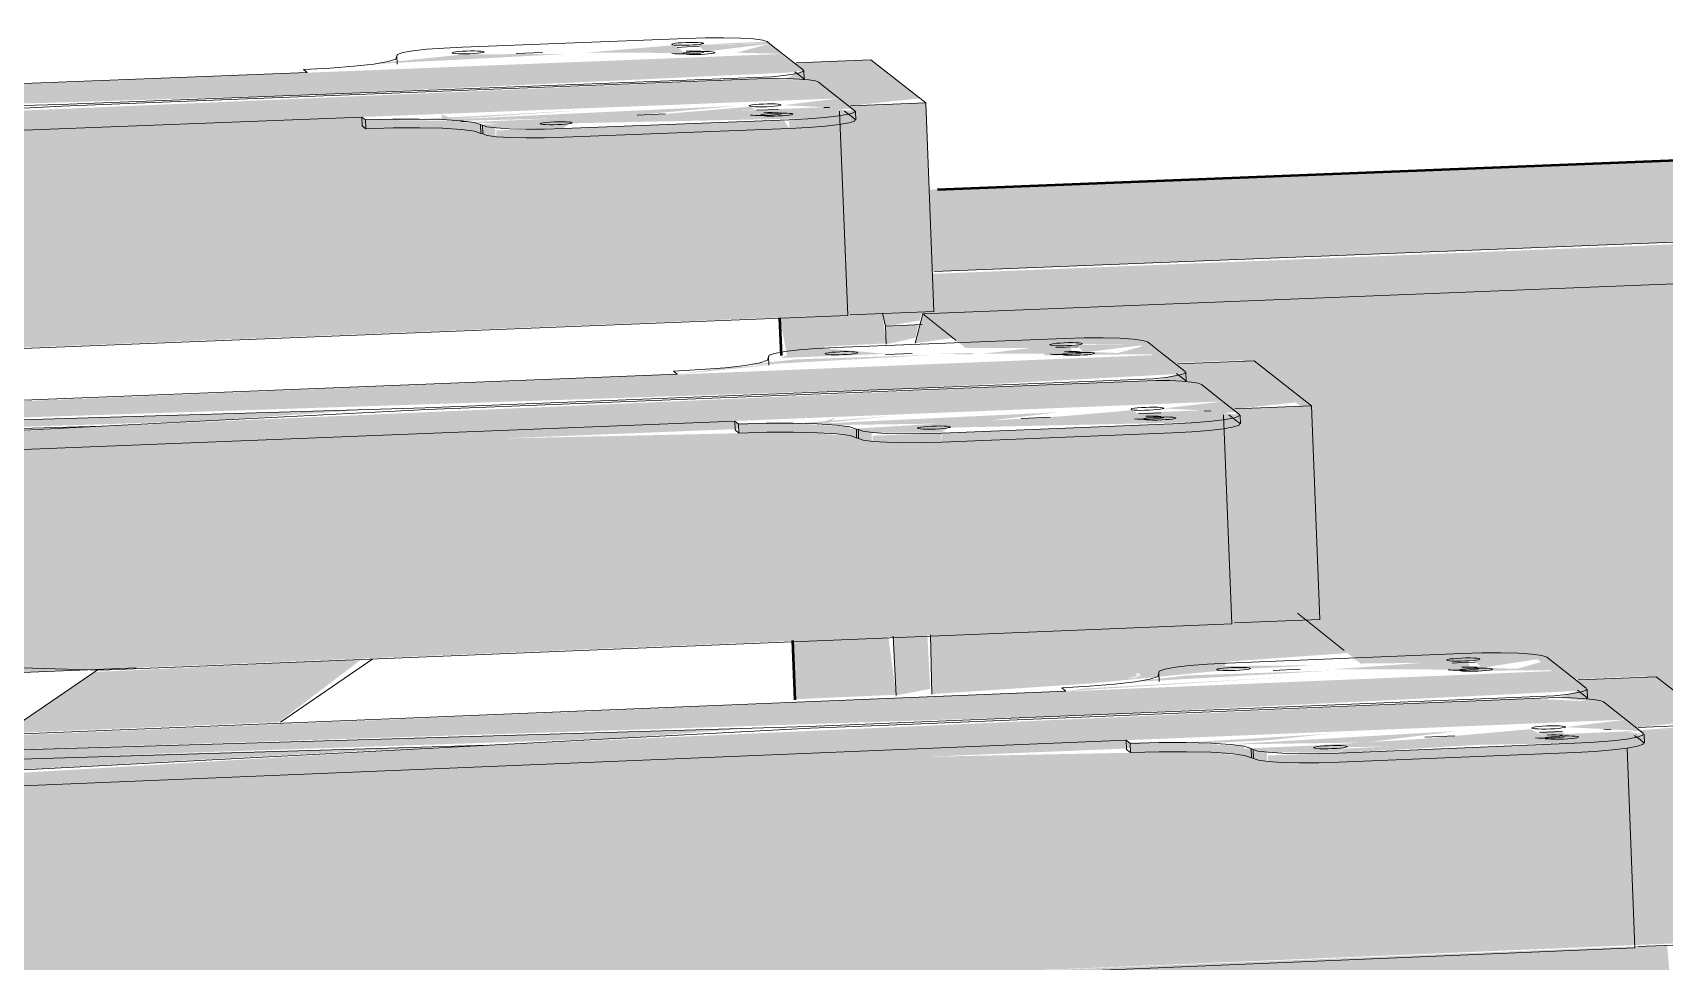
# Model space of a CAD drawing. Header units: inches. Extents: x -4126 to 2305, y -1116 to 12338.
# Drawn here: x 1846.72733 to 1846.74281, y -788.50609 to -788.49728 of the extents above; entities that cross this region are included whole.
import ezdxf

# ---------------------------------------------------------------- set-up
doc = ezdxf.new("R2010")
doc.units = ezdxf.units.IN
doc.header["$MEASUREMENT"] = 0
doc.layers.add('S-BEAM', color=12, linetype='Continuous', lineweight=9)

msp = doc.modelspace()

# ---------------------------------------------------------------- hatches: boundary and pattern name
at = {"layer": 'S-BEAM'}
for points in [[(1846.735829, -788.499552), (1847.034192, -788.487718), (1847.03168, -788.487116), (1846.735763, -788.498776), (1846.735777, -788.49894)], [(1846.735422, -788.500067), (1846.735745, -788.500015), (1846.735761, -788.49995), (1847.034388, -788.488023), (1847.034192, -788.487718), (1846.73583, -788.499573), (1846.735821, -788.499927), (1846.735392, -788.499944)], [(1846.718171, -788.498232), (1846.729945, -788.497874), (1846.734534, -788.497661), (1846.73464, -788.497637), (1846.734428, -788.497486), (1846.71771, -788.498148), (1846.717769, -788.498196), (1846.718159, -788.498231)], [(1846.718176, -788.498564), (1846.734981, -788.497907), (1846.734787, -788.497754), (1846.734347, -788.497718), (1846.723939, -788.498164), (1846.718111, -788.498506), (1846.718171, -788.49856)], [(1846.727593, -788.497981), (1846.730443, -788.49787), (1846.727593, -788.49798)], [(1846.718179, -788.498639), (1846.730457, -788.498159), (1846.730454, -788.498084), (1846.718176, -788.498564)], [(1846.731398, -788.498203), (1846.731395, -788.49812), (1846.730488, -788.498112), (1846.730492, -788.498195), (1846.731395, -788.498202)], [(1846.732372, -788.498276), (1846.73451, -788.498193), (1846.734457, -788.498112), (1846.732368, -788.498194)], [(1846.73451, -788.498193), (1846.734981, -788.498156), (1846.734978, -788.498074), (1846.734506, -788.49811)], [(1846.732012, -788.498282), (1846.732372, -788.498276), (1846.732368, -788.498194), (1846.731728, -788.498211), (1846.73173, -788.498271), (1846.732009, -788.498282)], [(1846.721411, -788.501123), (1846.735618, -788.50066), (1846.738157, -788.500523), (1846.738264, -788.500498), (1846.738062, -788.500338), (1846.720936, -788.501034), (1846.720996, -788.501084), (1846.721408, -788.501122)], [(1846.721425, -788.501471), (1846.738623, -788.500781), (1846.738419, -788.50062), (1846.737967, -788.500582), (1846.727869, -788.501023), (1846.721417, -788.501396), (1846.721357, -788.50141), (1846.72142, -788.501467)], [(1846.731055, -788.500859), (1846.735587, -788.500678), (1846.731055, -788.500858)], [(1846.721414, -788.501207), (1846.728953, -788.500967), (1846.730525, -788.500858), (1846.721411, -788.501123)], [(1846.721428, -788.501548), (1846.733994, -788.501044), (1846.733991, -788.500967), (1846.721425, -788.501471)], [(1846.735086, -788.501106), (1846.735082, -788.501022), (1846.734546, -788.500988), (1846.734027, -788.500996), (1846.73403, -788.501081), (1846.734959, -788.501089)], [(1846.735958, -788.501167), (1846.738146, -788.501079), (1846.738143, -788.500994), (1846.735955, -788.501082)], [(1846.738146, -788.501079), (1846.738628, -788.50104), (1846.738625, -788.500956), (1846.738143, -788.500994)], [(1846.735591, -788.501173), (1846.735958, -788.501167), (1846.735947, -788.501082), (1846.735299, -788.501106), (1846.735301, -788.501161), (1846.735587, -788.501173)], [(1846.724814, -788.504158), (1846.737207, -788.503761), (1846.741961, -788.503528), (1846.74207, -788.503502), (1846.741857, -788.503334), (1846.724324, -788.504065), (1846.724385, -788.504117), (1846.724595, -788.504137)], [(1846.724838, -788.504524), (1846.742447, -788.503799), (1846.742233, -788.503631), (1846.741532, -788.5036), (1846.731431, -788.504053), (1846.724827, -788.504446), (1846.724766, -788.50446), (1846.724833, -788.50452)], [(1846.734692, -788.503881), (1846.737693, -788.503758), (1846.734692, -788.50388)], [(1846.724817, -788.504245), (1846.732882, -788.503977), (1846.734149, -788.50388), (1846.724814, -788.504158)], [(1846.724841, -788.504603), (1846.737708, -788.504073), (1846.737705, -788.503995), (1846.724838, -788.504524)], [(1846.738829, -788.504139), (1846.738826, -788.504052), (1846.738275, -788.504016), (1846.737742, -788.504025), (1846.737746, -788.504112), (1846.738725, -788.504125)], [(1846.741965, -788.50411), (1846.742458, -788.50407), (1846.742455, -788.503983), (1846.741962, -788.504023)], [(1846.739348, -788.504209), (1846.739725, -788.504202), (1846.739722, -788.504116), (1846.739049, -788.504139), (1846.739051, -788.504196), (1846.739345, -788.504209)], [(1846.739725, -788.504202), (1846.741965, -788.50411), (1846.741962, -788.504023), (1846.739722, -788.504116)]]:
    msp.add_hatch(color=256, dxfattribs=at).paths.add_polyline_path(points, flags=0)
h = msp.add_hatch(color=256, dxfattribs=at)
h.paths.add_polyline_path([(1846.737944, -788.500333), (1846.73731, -788.50031), (1846.737833, -788.500245), (1846.737904, -788.500302)], flags=0)
h.paths.add_polyline_path([(1846.741738, -788.50333), (1846.741087, -788.503306), (1846.741607, -788.503226), (1846.741696, -788.503297)], flags=0)
h.paths.add_polyline_path([(1846.743331, -788.50548), (1847.054174, -788.492506), (1847.03547, -788.488024), (1846.735776, -788.49995), (1846.736107, -788.500215), (1846.736164, -788.500261), (1846.736181, -788.500274), (1846.736926, -788.500273), (1846.736928, -788.500323), (1846.736929, -788.500344), (1846.737944, -788.500333), (1846.738056, -788.500421), (1846.738805, -788.500391), (1846.73935, -788.500819), (1846.739523, -788.502848), (1846.73941, -788.502853), (1846.739851, -788.503205), (1846.739911, -788.503254), (1846.739929, -788.503267), (1846.740682, -788.503259), (1846.740759, -788.50332), (1846.740777, -788.503337), (1846.741738, -788.50333), (1846.741852, -788.50342), (1846.742619, -788.503388), (1846.743192, -788.503838), (1846.743328, -788.505454)], flags=0)
h.paths.add_polyline_path([(1846.740969, -788.503306), (1846.740942, -788.503233), (1846.741396, -788.503251), (1846.741052, -788.503295)], flags=0)
h.paths.add_polyline_path([(1846.737194, -788.50031), (1846.737159, -788.500241), (1846.7378, -788.500235), (1846.737275, -788.5003)], flags=0)
h = msp.add_hatch(color=256, dxfattribs=at)
h.paths.add_polyline_path([(1846.730567, -788.497582), (1846.73242, -788.497485), (1846.731427, -788.49749), (1846.73061, -788.497574)], flags=0)
h.paths.add_polyline_path([(1846.734325, -788.497389), (1846.734299, -788.497369), (1846.733791, -788.497391)], flags=0)
h.paths.add_polyline_path([(1846.734446, -788.497485), (1846.734325, -788.497389), (1846.734005, -788.497474), (1846.734428, -788.497484)], flags=0)
h.paths.add_polyline_path([(1846.733515, -788.497476), (1846.733421, -788.497402), (1846.732576, -788.497474)], flags=0)
h.paths.add_polyline_path([(1846.733715, -788.497463), (1846.734325, -788.497389), (1846.733633, -788.497398)], flags=0)
h = msp.add_hatch(color=256, dxfattribs=at)
h.paths.add_polyline_path([(1846.639085, -788.501734), (1846.718171, -788.49864), (1846.718167, -788.49856), (1846.718164, -788.498493), (1846.718401, -788.498441), (1846.723935, -788.498152), (1846.718019, -788.498311), (1846.718011, -788.498228), (1846.717584, -788.498232), (1846.638895, -788.5013), (1846.639082, -788.501726)], flags=0)
h.paths.add_polyline_path([(1846.730457, -788.498159), (1846.730901, -788.4981), (1846.730452, -788.498104)], flags=0)
h.paths.add_polyline_path([(1846.731216, -788.498109), (1846.731211, -788.498059), (1846.731322, -788.498104)], flags=0)
h.paths.add_polyline_path([(1846.735068, -788.497979), (1846.735748, -788.497907), (1846.735283, -788.497542), (1846.734551, -788.497571), (1846.734636, -788.497637), (1846.734469, -788.497726), (1846.734783, -788.497754), (1846.735032, -788.49795)], flags=0)
h = msp.add_hatch(color=256, dxfattribs=at)
h.paths.add_polyline_path([(1846.735098, -788.498003), (1846.735098, -788.498025), (1846.734981, -788.498012)], flags=0)
h.paths.add_polyline_path([(1846.639185, -788.503774), (1846.735881, -788.499927), (1846.735803, -788.49795), (1846.731392, -788.498136), (1846.731391, -788.498202), (1846.730454, -788.498159), (1846.639085, -788.501734), (1846.63918, -788.503671)], flags=0)
h.paths.add_polyline_path([(1846.732004, -788.498282), (1846.731722, -788.49827), (1846.731719, -788.498188), (1846.732362, -788.498191), (1846.732428, -788.498144), (1846.73497, -788.498091), (1846.734973, -788.498156), (1846.734138, -788.498206), (1846.732176, -788.498281)], flags=0)
h.paths.add_polyline_path([(1846.731573, -788.498156), (1846.731514, -788.498136), (1846.731761, -788.49815)], flags=0)
h = msp.add_hatch(color=256, dxfattribs=at)
h.paths.add_polyline_path([(1846.731217, -788.498109), (1846.732602, -788.498017), (1846.730996, -788.498104)], flags=0)
h.paths.add_polyline_path([(1846.731395, -788.49812), (1846.732845, -788.498084), (1846.734016, -788.497978), (1846.731217, -788.498109)], flags=0)
h.paths.add_polyline_path([(1846.73242, -788.498132), (1846.734191, -788.498013), (1846.73414, -788.497986), (1846.732447, -788.498129)], flags=0)
h.paths.add_polyline_path([(1846.735103, -788.498003), (1846.734981, -788.497907), (1846.734451, -788.497972), (1846.734986, -788.497998)], flags=0)
h.paths.add_polyline_path([(1846.735103, -788.498003), (1846.734432, -788.498032), (1846.734503, -788.498044), (1846.734986, -788.498011)], flags=0)
h = msp.add_hatch(color=256, dxfattribs=at)
h.paths.add_polyline_path([(1846.734981, -788.514112), (1846.736065, -788.514025), (1846.736029, -788.513195), (1846.734946, -788.51324), (1846.734974, -788.513937)], flags=0)
h.paths.add_polyline_path([(1846.736067, -788.514067), (1846.73607, -788.514025), (1846.736067, -788.514055)], flags=0)
h.paths.add_polyline_path([(1846.734695, -788.506917), (1846.735696, -788.506878), (1846.735662, -788.506226), (1846.734669, -788.506265), (1846.734686, -788.506673)], flags=0)
h.paths.add_polyline_path([(1846.734564, -788.503606), (1846.735522, -788.503563), (1846.735448, -788.50301), (1846.734542, -788.503044), (1846.734562, -788.503561)], flags=0)
h.paths.add_polyline_path([(1846.734436, -788.500369), (1846.735421, -788.50033), (1846.734838, -788.500277), (1846.734833, -788.500261), (1846.735428, -788.500231), (1846.735392, -788.499944), (1846.73442, -788.499987), (1846.734486, -788.500341), (1846.734435, -788.500366)], flags=0)
h = msp.add_hatch(color=256, dxfattribs=at)
h.paths.add_polyline_path([(1846.743279, -788.521824), (1846.743591, -788.52181), (1846.743597, -788.521702), (1846.743525, -788.520683), (1846.742021, -788.520751), (1846.743281, -788.521885)], flags=0)
h.paths.add_polyline_path([(1846.743333, -788.521932), (1846.743359, -788.521896), (1846.743298, -788.5219)], flags=0)
h.paths.add_polyline_path([(1846.73888, -788.517866), (1846.741183, -788.517758), (1846.742727, -788.516703), (1846.737764, -788.516919), (1846.738882, -788.517925)], flags=0)
h.paths.add_polyline_path([(1846.738933, -788.517971), (1846.738958, -788.517937), (1846.738896, -788.517938)], flags=0)
h.paths.add_polyline_path([(1846.736139, -788.514064), (1846.736138, -788.514025), (1846.736138, -788.514055)], flags=0)
h.paths.add_polyline_path([(1846.736143, -788.514063), (1846.737234, -788.514017), (1846.738576, -788.513088), (1846.736114, -788.513219), (1846.736142, -788.514055)], flags=0)
h.paths.add_polyline_path([(1846.740153, -788.513894), (1846.743174, -788.513765), (1846.743109, -788.512908), (1846.741548, -788.512973), (1846.740188, -788.513871)], flags=0)
h.paths.add_polyline_path([(1846.736335, -788.510353), (1846.742979, -788.510057), (1846.742936, -788.509333), (1846.737555, -788.50955), (1846.736348, -788.510344)], flags=0)
h.paths.add_polyline_path([(1846.735948, -788.506868), (1846.741248, -788.506613), (1846.742479, -788.506423), (1846.742479, -788.5064), (1846.742873, -788.506367), (1846.742838, -788.505938), (1846.735931, -788.506216), (1846.735943, -788.506674)], flags=0)
h.paths.add_polyline_path([(1846.741608, -788.506562), (1846.741689, -788.506535), (1846.741687, -788.506554)], flags=0)
h.paths.add_polyline_path([(1846.741689, -788.506535), (1846.741696, -788.506509), (1846.741898, -788.506517)], flags=0)
h.paths.add_polyline_path([(1846.735861, -788.503557), (1846.737367, -788.503456), (1846.738698, -788.503325), (1846.739527, -788.503283), (1846.738639, -788.503291), (1846.738655, -788.50325), (1846.739804, -788.503168), (1846.73941, -788.502853), (1846.735847, -788.502995), (1846.73586, -788.503517)], flags=0)
h.paths.add_polyline_path([(1846.737719, -788.503408), (1846.73785, -788.503378), (1846.737797, -788.5034)], flags=0)
h.paths.add_polyline_path([(1846.737799, -788.503382), (1846.737807, -788.503357), (1846.737849, -788.503377)], flags=0)
h.paths.add_polyline_path([(1846.736257, -788.500334), (1846.736241, -788.500322), (1846.735865, -788.500332)], flags=0)
h.paths.add_polyline_path([(1846.735703, -788.500229), (1846.736062, -788.500179), (1846.735776, -788.49995), (1846.735712, -788.500196)], flags=0)
h = msp.add_hatch(color=256, dxfattribs=at)
h.paths.add_polyline_path([(1846.735681, -788.500331), (1846.735679, -788.50032), (1846.735679, -788.500331)], flags=0)
h.paths.add_polyline_path([(1846.735429, -788.500239), (1846.735705, -788.500178), (1846.735735, -788.500055), (1846.735422, -788.500067), (1846.735428, -788.500232)], flags=0)
h = msp.add_hatch(color=256, dxfattribs=at)
h.paths.add_polyline_path([(1846.733446, -788.500523), (1846.734404, -788.50043), (1846.733899, -788.500462)], flags=0)
h.paths.add_polyline_path([(1846.734091, -788.50044), (1846.735912, -788.500338), (1846.734565, -788.500383), (1846.734147, -788.50043)], flags=0)
h.paths.add_polyline_path([(1846.737935, -788.500238), (1846.737907, -788.500217), (1846.73739, -788.50024)], flags=0)
h.paths.add_polyline_path([(1846.738062, -788.500338), (1846.737935, -788.500238), (1846.73761, -788.500326), (1846.737954, -788.500335)], flags=0)
h.paths.add_polyline_path([(1846.737107, -788.500329), (1846.737009, -788.500251), (1846.736359, -788.500327), (1846.737046, -788.500329)], flags=0)
h.paths.add_polyline_path([(1846.737312, -788.500316), (1846.737935, -788.500238), (1846.737226, -788.500247)], flags=0)
h = msp.add_hatch(color=256, dxfattribs=at)
h.paths.add_polyline_path([(1846.640425, -788.504799), (1846.72142, -788.501548), (1846.721416, -788.501466), (1846.721352, -788.50141), (1846.721652, -788.501342), (1846.725832, -788.501079), (1846.721126, -788.501195), (1846.721118, -788.50111), (1846.720754, -788.501122), (1846.640225, -788.504342), (1846.640418, -788.504782)], flags=0)
h.paths.add_polyline_path([(1846.733993, -788.501044), (1846.734448, -788.500984), (1846.733988, -788.500987)], flags=0)
h.paths.add_polyline_path([(1846.734772, -788.500993), (1846.734948, -788.500935), (1846.73488, -788.500987)], flags=0)
h.paths.add_polyline_path([(1846.738712, -788.500854), (1846.739408, -788.500781), (1846.738918, -788.500396), (1846.738169, -788.500426), (1846.73826, -788.500498), (1846.737999, -788.500583), (1846.73843, -788.500632), (1846.738673, -788.500824)], flags=0)
h = msp.add_hatch(color=256, dxfattribs=at)
h.paths.add_polyline_path([(1846.738746, -788.500882), (1846.738746, -788.500905), (1846.738623, -788.500892)], flags=0)
h.paths.add_polyline_path([(1846.640527, -788.50689), (1846.739542, -788.502849), (1846.739463, -788.500824), (1846.73781, -788.50089), (1846.737872, -788.500942), (1846.737069, -788.500924), (1846.735598, -788.501011), (1846.735078, -788.501043), (1846.735081, -788.501106), (1846.734544, -788.501072), (1846.731773, -788.501133), (1846.640425, -788.504799), (1846.640521, -788.50678)], flags=0)
h.paths.add_polyline_path([(1846.735578, -788.501172), (1846.735293, -788.50116), (1846.735289, -788.501076), (1846.735949, -788.501079), (1846.736015, -788.50103), (1846.738617, -788.500974), (1846.738619, -788.50104), (1846.737761, -788.501094), (1846.735581, -788.501172)], flags=0)
h = msp.add_hatch(color=256, dxfattribs=at)
h.paths.add_polyline_path([(1846.734773, -788.500993), (1846.735484, -788.500919), (1846.734593, -788.500989)], flags=0)
h.paths.add_polyline_path([(1846.734956, -788.501005), (1846.736207, -788.500988), (1846.737056, -788.500884), (1846.734773, -788.500993)], flags=0)
h.paths.add_polyline_path([(1846.736006, -788.501017), (1846.737879, -788.500942), (1846.737764, -788.500864), (1846.736034, -788.501015)], flags=0)
h.paths.add_polyline_path([(1846.738751, -788.500882), (1846.738623, -788.500781), (1846.73806, -788.500848), (1846.738627, -788.500876)], flags=0)
h.paths.add_polyline_path([(1846.738751, -788.500882), (1846.738063, -788.500911), (1846.73814, -788.500925), (1846.738628, -788.500891)], flags=0)
h = msp.add_hatch(color=256, dxfattribs=at)
h.paths.add_polyline_path([(1846.736061, -788.513797), (1846.736126, -788.513794), (1846.736085, -788.513192), (1846.736029, -788.513195), (1846.736045, -788.513509)], flags=0)
h.paths.add_polyline_path([(1846.735696, -788.506878), (1846.735938, -788.506868), (1846.73592, -788.506215), (1846.735662, -788.506226), (1846.735686, -788.506674)], flags=0)
h.paths.add_polyline_path([(1846.735522, -788.50357), (1846.735846, -788.503507), (1846.735819, -788.502995), (1846.735493, -788.503009), (1846.735522, -788.503563)], flags=0)
h = msp.add_hatch(color=256, dxfattribs=at)
h.paths.add_polyline_path([(1846.690499, -788.528919), (1846.693151, -788.52879), (1846.695296, -788.527268), (1846.692735, -788.527391), (1846.691216, -788.528429)], flags=0)
h.paths.add_polyline_path([(1846.697568, -788.524089), (1846.70021, -788.523964), (1846.702097, -788.522617), (1846.699547, -788.522737), (1846.698125, -788.523708)], flags=0)
h.paths.add_polyline_path([(1846.704187, -788.519566), (1846.706818, -788.519445), (1846.708476, -788.518256), (1846.705936, -788.518371), (1846.705818, -788.518452)], flags=0)
h.paths.add_polyline_path([(1846.710398, -788.515322), (1846.713019, -788.515206), (1846.714471, -788.514157), (1846.71194, -788.514269), (1846.710574, -788.515202)], flags=0)
h.paths.add_polyline_path([(1846.716236, -788.511333), (1846.718848, -788.51122), (1846.720115, -788.510298), (1846.717593, -788.510406)], flags=0)
h.paths.add_polyline_path([(1846.721735, -788.507576), (1846.724338, -788.507466), (1846.725439, -788.506658), (1846.722925, -788.506763), (1846.722566, -788.507008)], flags=0)
h.paths.add_polyline_path([(1846.727072, -788.503929), (1846.729666, -788.503823), (1846.730449, -788.503228), (1846.727924, -788.503347), (1846.727151, -788.503876)], flags=0)
h = msp.add_hatch(color=256, dxfattribs=at)
h.paths.add_polyline_path([(1846.737132, -788.503528), (1846.73928, -788.503393), (1846.737298, -788.503505), (1846.737196, -788.503519)], flags=0)
h.paths.add_polyline_path([(1846.73779, -788.503441), (1846.739665, -788.503334), (1846.738297, -788.503379), (1846.73786, -788.503428)], flags=0)
h.paths.add_polyline_path([(1846.741695, -788.503206), (1846.74165, -788.503191), (1846.741514, -788.503211)], flags=0)
h.paths.add_polyline_path([(1846.741724, -788.503229), (1846.741695, -788.503206), (1846.741696, -788.503229)], flags=0)
h.paths.add_polyline_path([(1846.741857, -788.503334), (1846.741724, -788.503229), (1846.741394, -788.503322), (1846.741755, -788.503331)], flags=0)
h.paths.add_polyline_path([(1846.740879, -788.503324), (1846.740775, -788.503242), (1846.739664, -788.503322), (1846.740112, -788.503323)], flags=0)
h.paths.add_polyline_path([(1846.741088, -788.50331), (1846.741515, -788.503231), (1846.740997, -788.503238)], flags=0)
h = msp.add_hatch(color=256, dxfattribs=at)
h.paths.add_polyline_path([(1846.641834, -788.508022), (1846.724832, -788.504603), (1846.724827, -788.504518), (1846.724762, -788.50446), (1846.725068, -788.504388), (1846.731257, -788.504053), (1846.724521, -788.504232), (1846.724513, -788.504145), (1846.724226, -788.504152), (1846.641624, -788.507542), (1846.641788, -788.507916)], flags=0)
h.paths.add_polyline_path([(1846.737707, -788.504073), (1846.738174, -788.504013), (1846.737702, -788.504016)], flags=0)
h.paths.add_polyline_path([(1846.738506, -788.504022), (1846.739688, -788.503927), (1846.739048, -788.503995), (1846.738617, -788.504016)], flags=0)
h.paths.add_polyline_path([(1846.742538, -788.503874), (1846.743252, -788.503799), (1846.742734, -788.503393), (1846.741968, -788.503424), (1846.742066, -788.503502), (1846.7418, -788.503591), (1846.742242, -788.503641), (1846.742497, -788.503842)], flags=0)
h = msp.add_hatch(color=256, dxfattribs=at)
h.paths.add_polyline_path([(1846.742604, -788.503928), (1846.742576, -788.503947), (1846.742576, -788.50393)], flags=0)
h.paths.add_polyline_path([(1846.742576, -788.503905), (1846.742576, -788.50393), (1846.742447, -788.503916)], flags=0)
h.paths.add_polyline_path([(1846.641938, -788.510167), (1846.743387, -788.505901), (1846.743307, -788.503842), (1846.741988, -788.503947), (1846.741869, -788.503934), (1846.741806, -788.503904), (1846.741615, -788.503912), (1846.741683, -788.503968), (1846.740495, -788.503982), (1846.739511, -788.504043), (1846.738821, -788.504074), (1846.738824, -788.504139), (1846.738272, -788.504103), (1846.735778, -788.504152), (1846.641834, -788.508022), (1846.641932, -788.510051)], flags=0)
h.paths.add_polyline_path([(1846.739335, -788.504208), (1846.739043, -788.504196), (1846.739039, -788.504109), (1846.739715, -788.504113), (1846.739782, -788.504061), (1846.741944, -788.504022), (1846.742142, -788.504013), (1846.742447, -788.50401), (1846.742447, -788.50407), (1846.741542, -788.504127), (1846.739339, -788.504208)], flags=0)
h = msp.add_hatch(color=256, dxfattribs=at)
h.paths.add_polyline_path([(1846.739722, -788.504116), (1846.741785, -788.503995), (1846.74155, -788.503989), (1846.739773, -788.504074)], flags=0)
h.paths.add_polyline_path([(1846.738507, -788.504022), (1846.739693, -788.50393), (1846.738275, -788.504016)], flags=0)
h.paths.add_polyline_path([(1846.738695, -788.504034), (1846.739977, -788.504016), (1846.740844, -788.503907), (1846.738679, -788.504033)], flags=0)
h.paths.add_polyline_path([(1846.739772, -788.504047), (1846.74169, -788.503968), (1846.741545, -788.503889), (1846.7398, -788.504045)], flags=0)
h.paths.add_polyline_path([(1846.742582, -788.503906), (1846.742447, -788.503799), (1846.741872, -788.50387), (1846.742452, -788.503899)], flags=0)
h.paths.add_polyline_path([(1846.742582, -788.503906), (1846.741875, -788.503934), (1846.741958, -788.50395), (1846.742452, -788.503915)], flags=0)
h.paths.add_polyline_path([(1846.742611, -788.503929), (1846.742582, -788.503906), (1846.742583, -788.50393)], flags=0)

# ---------------------------------------------------------------- linework, layer by layer
at = {"layer": 'S-BEAM', "lineweight": 50}
for p, q in [((1846.735916, -788.49877), (1847.03168, -788.487116)), ((1846.734435, -788.500345), (1846.73442, -788.499988)), ((1846.734564, -788.503611), (1846.734542, -788.503049))]:
    msp.add_line(p, q, dxfattribs=at)
at = {"layer": 'S-BEAM'}
for p, q in [((1847.034192, -788.487718), (1846.735888, -788.49955)), ((1846.735776, -788.49995), (1847.03547, -788.488024)), ((1846.733533, -788.497338), (1846.731408, -788.497421)), ((1846.730783, -788.497513), (1846.730785, -788.497506)), ((1846.730788, -788.497582), (1846.730785, -788.4975)), ((1846.732169, -788.497473), (1846.731918, -788.497483)), ((1846.733536, -788.49742), (1846.733445, -788.497424)), ((1846.733654, -788.497416), (1846.733536, -788.49742)), ((1846.734299, -788.497369), (1846.734325, -788.497389)), ((1846.734325, -788.497389), (1846.734446, -788.497485)), ((1846.734446, -788.497485), (1846.73464, -788.497637)), ((1846.729935, -788.497661), (1846.717698, -788.498137)), ((1846.729935, -788.497661), (1846.729901, -788.497633)), ((1846.734643, -788.49772), (1846.73456, -788.497654)), ((1846.734574, -788.49757), (1846.735283, -788.497542)), ((1846.734647, -788.497643), (1846.73465, -788.497726)), ((1846.735283, -788.497542), (1846.735803, -788.49795)), ((1846.727592, -788.497966), (1846.734346, -788.497702)), ((1846.728315, -788.497953), (1846.734364, -788.497717)), ((1846.734643, -788.49772), (1846.734643, -788.497732)), ((1846.734787, -788.497754), (1846.734981, -788.497907)), ((1846.718171, -788.498232), (1846.727592, -788.497966)), ((1846.72761, -788.497981), (1846.718405, -788.498441)), ((1846.72761, -788.497981), (1846.728315, -788.497953)), ((1846.734981, -788.497907), (1846.735103, -788.498003)), ((1846.735803, -788.49795), (1846.735091, -788.497978)), ((1846.735803, -788.49795), (1846.735881, -788.499927)), ((1846.730454, -788.498084), (1846.718176, -788.498564)), ((1846.730458, -788.498167), (1846.730454, -788.498084)), ((1846.730488, -788.498112), (1846.730454, -788.498084)), ((1846.730488, -788.498112), (1846.730492, -788.498195)), ((1846.731453, -788.498128), (1846.731393, -788.49813)), ((1846.734506, -788.49811), (1846.732368, -788.498194)), ((1846.733331, -788.498054), (1846.733065, -788.498065)), ((1846.734404, -788.498012), (1846.734198, -788.49802)), ((1846.734891, -788.497993), (1846.734836, -788.497995)), ((1846.734986, -788.49803), (1846.735063, -788.499967)), ((1846.735107, -788.498086), (1846.735033, -788.498028)), ((1846.735103, -788.498003), (1846.73513, -788.498024)), ((1846.735133, -788.498107), (1846.735107, -788.498086)), ((1846.735137, -788.49803), (1846.73514, -788.498113)), ((1846.730458, -788.498167), (1846.730492, -788.498195)), ((1846.731579, -788.498156), (1846.731582, -788.498239)), ((1846.731597, -788.498162), (1846.731579, -788.498156)), ((1846.731582, -788.498239), (1846.7316, -788.498245)), ((1846.731597, -788.498162), (1846.7316, -788.498245)), ((1846.73451, -788.498193), (1846.732372, -788.498276)), ((1846.735063, -788.499967), (1846.724584, -788.500384)), ((1846.735088, -788.499959), (1846.735881, -788.499927)), ((1846.735422, -788.500067), (1846.735392, -788.499944)), ((1846.735776, -788.49995), (1846.735703, -788.500229)), ((1846.736093, -788.500203), (1846.735776, -788.49995)), ((1846.73577, -788.500053), (1846.735422, -788.500067)), ((1846.735429, -788.500239), (1846.735422, -788.500067)), ((1846.737121, -788.500184), (1846.734947, -788.500271)), ((1846.737125, -788.500268), (1846.737039, -788.500271)), ((1846.737245, -788.500264), (1846.737125, -788.500268)), ((1846.737907, -788.500217), (1846.737935, -788.500238)), ((1846.737935, -788.500238), (1846.738062, -788.500338)), ((1846.73431, -788.500367), (1846.734312, -788.50036)), ((1846.734315, -788.500438), (1846.734312, -788.500354)), ((1846.735675, -788.500326), (1846.735421, -788.500336)), ((1846.738062, -788.500338), (1846.738264, -788.500498)), ((1846.738193, -788.500425), (1846.738918, -788.500396)), ((1846.738918, -788.500396), (1846.739463, -788.500824)), ((1846.733446, -788.500523), (1846.720924, -788.501023)), ((1846.731055, -788.500843), (1846.737965, -788.500566)), ((1846.731795, -788.500829), (1846.737984, -788.500582)), ((1846.733446, -788.500523), (1846.73341, -788.500494)), ((1846.738268, -788.500582), (1846.738183, -788.500516)), ((1846.738268, -788.500582), (1846.738268, -788.500596)), ((1846.738272, -788.500505), (1846.738275, -788.500589)), ((1846.738419, -788.50062), (1846.738623, -788.500781)), ((1846.721411, -788.501123), (1846.731055, -788.500843)), ((1846.731073, -788.500858), (1846.721657, -788.501342)), ((1846.731073, -788.500858), (1846.731795, -788.500829)), ((1846.738033, -788.50089), (1846.737821, -788.500898)), ((1846.738508, -788.50087), (1846.738445, -788.500873)), ((1846.738623, -788.500781), (1846.738751, -788.500882)), ((1846.738628, -788.50091), (1846.738706, -788.502891)), ((1846.738754, -788.500967), (1846.73868, -788.500908)), ((1846.739463, -788.500824), (1846.738736, -788.500853)), ((1846.738751, -788.500882), (1846.738779, -788.500904)), ((1846.738786, -788.500911), (1846.738789, -788.500995)), ((1846.739463, -788.500824), (1846.739542, -788.502849)), ((1846.727985, -788.501017), (1846.721414, -788.501207)), ((1846.733991, -788.500967), (1846.721425, -788.501471)), ((1846.733994, -788.501052), (1846.733991, -788.500967)), ((1846.734027, -788.500996), (1846.733991, -788.500967)), ((1846.733994, -788.501052), (1846.73403, -788.501081)), ((1846.734027, -788.500996), (1846.73403, -788.501081)), ((1846.735145, -788.501043), (1846.735148, -788.501127)), ((1846.735164, -788.501049), (1846.735145, -788.501043)), ((1846.735164, -788.501049), (1846.735167, -788.501134)), ((1846.738143, -788.500994), (1846.735955, -788.501082)), ((1846.738146, -788.501079), (1846.735958, -788.501167)), ((1846.736985, -788.500932), (1846.73671, -788.500943)), ((1846.738782, -788.500989), (1846.738754, -788.500967)), ((1846.735148, -788.501127), (1846.735167, -788.501134)), ((1846.738706, -788.502891), (1846.727983, -788.503329)), ((1846.738732, -788.502882), (1846.739542, -788.502849)), ((1846.739773, -788.503143), (1846.73933, -788.502789)), ((1846.735522, -788.50357), (1846.735493, -788.503009)), ((1846.735847, -788.502996), (1846.735861, -788.503559)), ((1846.727983, -788.503329), (1846.721493, -788.503145)), ((1846.730558, -788.503223), (1846.729681, -788.503823)), ((1846.740889, -788.503172), (1846.738663, -788.503263)), ((1846.741695, -788.503206), (1846.741724, -788.503229)), ((1846.741724, -788.503229), (1846.741857, -788.503334)), ((1846.640527, -788.50689), (1846.728314, -788.503307)), ((1846.727064, -788.50393), (1846.727953, -788.503323)), ((1846.738013, -788.503364), (1846.738015, -788.503357)), ((1846.738018, -788.503437), (1846.738014, -788.50335)), ((1846.739357, -788.503321), (1846.739098, -788.503332)), ((1846.740892, -788.503258), (1846.740797, -788.503262)), ((1846.741015, -788.503254), (1846.740892, -788.503258)), ((1846.741857, -788.503334), (1846.74207, -788.503502)), ((1846.741993, -788.503423), (1846.742734, -788.503393)), ((1846.742734, -788.503393), (1846.743307, -788.503842)), ((1846.737132, -788.503528), (1846.724311, -788.504053)), ((1846.737132, -788.503528), (1846.737094, -788.503497)), ((1846.742074, -788.503588), (1846.741988, -788.50352)), ((1846.742078, -788.503509), (1846.742081, -788.503595)), ((1846.734691, -788.503864), (1846.741766, -788.503574)), ((1846.735449, -788.50385), (1846.741786, -788.50359)), ((1846.742074, -788.503588), (1846.742075, -788.503602)), ((1846.742233, -788.503631), (1846.742447, -788.503799)), ((1846.724814, -788.504158), (1846.734691, -788.503864)), ((1846.734711, -788.50388), (1846.735449, -788.50385)), ((1846.742447, -788.503799), (1846.742582, -788.503906)), ((1846.743307, -788.503842), (1846.742563, -788.503873)), ((1846.737705, -788.503995), (1846.724838, -788.504524)), ((1846.734711, -788.50388), (1846.725072, -788.504389)), ((1846.737708, -788.504081), (1846.737705, -788.503995)), ((1846.737742, -788.504025), (1846.737705, -788.503995)), ((1846.740822, -788.503953), (1846.740539, -788.503965)), ((1846.741843, -788.503911), (1846.741626, -788.50392)), ((1846.742307, -788.503892), (1846.742236, -788.503895)), ((1846.742585, -788.503992), (1846.742529, -788.503948)), ((1846.742582, -788.503906), (1846.742611, -788.503929)), ((1846.742614, -788.504015), (1846.742585, -788.503992)), ((1846.742619, -788.503936), (1846.742622, -788.504022)), ((1846.73165, -788.504042), (1846.724817, -788.504245)), ((1846.737708, -788.504081), (1846.737746, -788.504112)), ((1846.737742, -788.504025), (1846.737746, -788.504112)), ((1846.73889, -788.504074), (1846.738893, -788.504161)), ((1846.73891, -788.504081), (1846.73889, -788.504074)), ((1846.738893, -788.504161), (1846.738913, -788.504168)), ((1846.73891, -788.504081), (1846.738913, -788.504168)), ((1846.741962, -788.504023), (1846.739722, -788.504116)), ((1846.741965, -788.50411), (1846.739725, -788.504202)), ((1846.742458, -788.504069), (1846.742531, -788.505962)), ((1846.742531, -788.505962), (1846.731552, -788.506422)), ((1846.742559, -788.505952), (1846.743387, -788.505917))]:
    msp.add_line(p, q, dxfattribs=at)
for points in [[(1846.733533, -788.497338, 0), (1846.733715, -788.497333, 0), (1846.733889, -788.497332, 0), (1846.734045, -788.497336, 0), (1846.73417, -788.497344, 0), (1846.734257, -788.497355, 0), (1846.734299, -788.497369, 0)], [(1846.729901, -788.497633, 0), (1846.730152, -788.49762, 0), (1846.730379, -788.497603, 0), (1846.730567, -788.497582, 0), (1846.730702, -788.497559, 0), (1846.730776, -788.497535, 0), (1846.730783, -788.497513, 0)], [(1846.730785, -788.497506, 0), (1846.730791, -788.49749, 0), (1846.730843, -788.497473, 0), (1846.730938, -788.497457, 0), (1846.731071, -788.497442, 0), (1846.731231, -788.49743, 0), (1846.731408, -788.497421, 0)], [(1846.731446, -788.497459, 0), (1846.731407, -788.497461, 0), (1846.731373, -788.497463, 0), (1846.731344, -788.497466, 0), (1846.731323, -788.49747, 0), (1846.731312, -788.497474, 0), (1846.731311, -788.497477, 0), (1846.73132, -788.49748, 0), (1846.731339, -788.497483, 0), (1846.731366, -788.497484, 0), (1846.7314, -788.497485, 0), (1846.731438, -788.497485, 0), (1846.731477, -788.497484, 0)], [(1846.731477, -788.497484, 0), (1846.731516, -788.497482, 0), (1846.731551, -788.497479, 0), (1846.731579, -788.497476, 0), (1846.7316, -788.497472, 0), (1846.731611, -788.497469, 0), (1846.731613, -788.497465, 0), (1846.731603, -788.497462, 0), (1846.731584, -788.49746, 0), (1846.731557, -788.497458, 0), (1846.731523, -788.497457, 0), (1846.731485, -788.497457, 0), (1846.731446, -788.497459, 0)], [(1846.733528, -788.497378, 0), (1846.73349, -788.49738, 0), (1846.733455, -788.497382, 0), (1846.733426, -788.497385, 0), (1846.733405, -788.497389, 0), (1846.733394, -788.497393, 0), (1846.733393, -788.497396, 0), (1846.733402, -788.497399, 0), (1846.733421, -788.497402, 0), (1846.733448, -788.497403, 0), (1846.733482, -788.497404, 0), (1846.73352, -788.497404, 0), (1846.73356, -788.497403, 0)], [(1846.733563, -788.497485, 0), (1846.733523, -788.497486, 0), (1846.733485, -788.497486, 0), (1846.733452, -788.497485, 0), (1846.733424, -788.497484, 0), (1846.733406, -788.497481, 0), (1846.733396, -788.497478, 0)], [(1846.733638, -788.497465, 0), (1846.733599, -788.497466, 0), (1846.733564, -788.497469, 0), (1846.733536, -788.497472, 0), (1846.733515, -788.497476, 0), (1846.733504, -788.49748, 0), (1846.733503, -788.497483, 0), (1846.733512, -788.497486, 0), (1846.733531, -788.497489, 0), (1846.733558, -788.49749, 0), (1846.733592, -788.497491, 0), (1846.73363, -788.497491, 0), (1846.733669, -788.49749, 0)], [(1846.73356, -788.497403, 0), (1846.733598, -788.497401, 0), (1846.733633, -788.497398, 0), (1846.733662, -788.497395, 0), (1846.733682, -788.497391, 0), (1846.733694, -788.497388, 0), (1846.733695, -788.497384, 0), (1846.733685, -788.497381, 0), (1846.733666, -788.497379, 0), (1846.733639, -788.497377, 0), (1846.733605, -788.497376, 0), (1846.733568, -788.497376, 0), (1846.733528, -788.497378, 0)], [(1846.733531, -788.49746, 0), (1846.733571, -788.497459, 0), (1846.733609, -788.497458, 0), (1846.733642, -788.497459, 0), (1846.73367, -788.497461, 0)], [(1846.733697, -788.49747, 0), (1846.733686, -788.497473, 0), (1846.733665, -788.497477, 0), (1846.733636, -788.49748, 0), (1846.733601, -788.497483, 0), (1846.733563, -788.497485, 0)], [(1846.733669, -788.49749, 0), (1846.733708, -788.497488, 0), (1846.733743, -788.497485, 0), (1846.733771, -788.497482, 0), (1846.733792, -788.497478, 0), (1846.733803, -788.497475, 0), (1846.733804, -788.497471, 0), (1846.733795, -788.497468, 0), (1846.733776, -788.497466, 0), (1846.733749, -788.497464, 0), (1846.733715, -788.497463, 0), (1846.733677, -788.497463, 0), (1846.733638, -788.497465, 0)], [(1846.734346, -788.497702, 0), (1846.734458, -788.49769, 0), (1846.734546, -788.497677, 0), (1846.734608, -788.497664, 0), (1846.73464, -788.49765, 0), (1846.73464, -788.497637, 0)], [(1846.734787, -788.497754, 0), (1846.734756, -788.497742, 0), (1846.734694, -788.497732, 0), (1846.734606, -788.497724, 0), (1846.734494, -788.497719, 0), (1846.734364, -788.497717, 0)], [(1846.734263, -788.497961, 0), (1846.734224, -788.497963, 0), (1846.734189, -788.497965, 0), (1846.734161, -788.497969, 0), (1846.73414, -788.497972, 0), (1846.734129, -788.497976, 0), (1846.734128, -788.497979, 0), (1846.734137, -788.497982, 0), (1846.734156, -788.497985, 0), (1846.734183, -788.497987, 0), (1846.734217, -788.497987, 0), (1846.734255, -788.497987, 0), (1846.734295, -788.497986, 0)], [(1846.734295, -788.497986, 0), (1846.734334, -788.497984, 0), (1846.734369, -788.497982, 0), (1846.734397, -788.497978, 0), (1846.734418, -788.497975, 0), (1846.734429, -788.497971, 0), (1846.73443, -788.497968, 0), (1846.734421, -788.497964, 0), (1846.734402, -788.497962, 0), (1846.734375, -788.49796, 0), (1846.734341, -788.497959, 0), (1846.734303, -788.49796, 0), (1846.734263, -788.497961, 0)], [(1846.731579, -788.498156, 0), (1846.731518, -788.498136, 0), (1846.731395, -788.49812, 0), (1846.731217, -788.498109, 0), (1846.730996, -788.498104, 0), (1846.730748, -788.498105, 0), (1846.730488, -788.498112, 0)], [(1846.73228, -788.498131, 0), (1846.732241, -788.498132, 0), (1846.732206, -788.498135, 0), (1846.732178, -788.498138, 0), (1846.732157, -788.498142, 0), (1846.732145, -788.498146, 0), (1846.732144, -788.498149, 0), (1846.732154, -788.498152, 0), (1846.732173, -788.498155, 0), (1846.7322, -788.498156, 0), (1846.732234, -788.498157, 0), (1846.732272, -788.498157, 0), (1846.732312, -788.498156, 0)], [(1846.732312, -788.498156, 0), (1846.732351, -788.498154, 0), (1846.732386, -788.498151, 0), (1846.732415, -788.498148, 0), (1846.732435, -788.498145, 0), (1846.732447, -788.498141, 0), (1846.732448, -788.498137, 0), (1846.732439, -788.498134, 0), (1846.73242, -788.498132, 0), (1846.732392, -788.49813, 0), (1846.732358, -788.498129, 0), (1846.73232, -788.498129, 0), (1846.73228, -788.498131, 0)], [(1846.734298, -788.498069, 0), (1846.734259, -788.49807, 0), (1846.73422, -788.49807, 0), (1846.734186, -788.498069, 0), (1846.734159, -788.498067, 0), (1846.73414, -788.498065, 0)], [(1846.734374, -788.498049, 0), (1846.734335, -788.498051, 0), (1846.7343, -788.498053, 0), (1846.734271, -788.498057, 0), (1846.73425, -788.49806, 0), (1846.734239, -788.498064, 0), (1846.734238, -788.498067, 0), (1846.734247, -788.49807, 0), (1846.734266, -788.498073, 0), (1846.734294, -788.498075, 0), (1846.734328, -788.498075, 0), (1846.734366, -788.498075, 0), (1846.734406, -788.498074, 0)], [(1846.734266, -788.498043, 0), (1846.734306, -788.498042, 0), (1846.734344, -788.498042, 0), (1846.734378, -788.498043, 0), (1846.734405, -788.498044, 0)], [(1846.734433, -788.498054, 0), (1846.734421, -788.498057, 0), (1846.734401, -788.498061, 0), (1846.734372, -788.498064, 0), (1846.734337, -788.498067, 0), (1846.734298, -788.498069, 0)], [(1846.734406, -788.498074, 0), (1846.734444, -788.498072, 0), (1846.734479, -788.498069, 0), (1846.734508, -788.498066, 0), (1846.734529, -788.498063, 0), (1846.73454, -788.498059, 0), (1846.734541, -788.498055, 0), (1846.734532, -788.498052, 0), (1846.734513, -788.49805, 0), (1846.734486, -788.498048, 0), (1846.734452, -788.498047, 0), (1846.734413, -788.498047, 0), (1846.734374, -788.498049, 0)], [(1846.73513, -788.498024, 0), (1846.735125, -788.49804, 0), (1846.735073, -788.498057, 0), (1846.734978, -788.498074, 0), (1846.734845, -788.498089, 0), (1846.734684, -788.498101, 0), (1846.734506, -788.49811, 0)], [(1846.73451, -788.498193, 0), (1846.734688, -788.498184, 0), (1846.734849, -788.498171, 0), (1846.734981, -788.498156, 0), (1846.735077, -788.49814, 0), (1846.735128, -788.498123, 0), (1846.735133, -788.498107, 0)], [(1846.730492, -788.498195, 0), (1846.730751, -788.498187, 0), (1846.730999, -788.498186, 0), (1846.73122, -788.498191, 0), (1846.731398, -788.498203, 0), (1846.731522, -788.498219, 0), (1846.731582, -788.498239, 0)], [(1846.732368, -788.498194, 0), (1846.732185, -788.498199, 0), (1846.732009, -788.4982, 0), (1846.731853, -788.498196, 0), (1846.731727, -788.498188, 0), (1846.731639, -788.498177, 0), (1846.731597, -788.498162, 0)], [(1846.7316, -788.498245, 0), (1846.731643, -788.498259, 0), (1846.73173, -788.498271, 0), (1846.731856, -788.498279, 0), (1846.732012, -788.498282, 0), (1846.732188, -788.498281, 0), (1846.732372, -788.498276, 0)], [(1846.734312, -788.50036, 0), (1846.734317, -788.500343, 0), (1846.73437, -788.500326, 0), (1846.734467, -788.500309, 0), (1846.734602, -788.500293, 0), (1846.734766, -788.50028, 0), (1846.734947, -788.500271, 0)], [(1846.737117, -788.500226, 0), (1846.737078, -788.500228, 0), (1846.737043, -788.50023, 0), (1846.737013, -788.500234, 0), (1846.736992, -788.500238, 0), (1846.736981, -788.500241, 0), (1846.73698, -788.500245, 0), (1846.736989, -788.500248, 0), (1846.737009, -788.500251, 0), (1846.737037, -788.500253, 0), (1846.737071, -788.500253, 0), (1846.73711, -788.500253, 0), (1846.737151, -788.500252, 0)], [(1846.737151, -788.500252, 0), (1846.73719, -788.50025, 0), (1846.737226, -788.500247, 0), (1846.737255, -788.500244, 0), (1846.737276, -788.50024, 0), (1846.737287, -788.500236, 0), (1846.737288, -788.500233, 0), (1846.737279, -788.500229, 0), (1846.737259, -788.500227, 0), (1846.737231, -788.500225, 0), (1846.737197, -788.500224, 0), (1846.737158, -788.500224, 0), (1846.737117, -788.500226, 0)], [(1846.737121, -788.500184, 0), (1846.737307, -788.500179, 0), (1846.737486, -788.500178, 0), (1846.737645, -788.500182, 0), (1846.737774, -788.50019, 0), (1846.737863, -788.500202, 0), (1846.737907, -788.500217, 0)], [(1846.73341, -788.500494, 0), (1846.733667, -788.50048, 0), (1846.733899, -788.500462, 0), (1846.734091, -788.50044, 0), (1846.734229, -788.500416, 0), (1846.734303, -788.500391, 0), (1846.73431, -788.500367, 0)], [(1846.734987, -788.500311, 0), (1846.734948, -788.500313, 0), (1846.734912, -788.500315, 0), (1846.734883, -788.500319, 0), (1846.734862, -788.500323, 0), (1846.73485, -788.500326, 0), (1846.734849, -788.50033, 0), (1846.734859, -788.500333, 0), (1846.734878, -788.500336, 0), (1846.734906, -788.500338, 0), (1846.734941, -788.500338, 0), (1846.73498, -788.500338, 0), (1846.73502, -788.500337, 0)], [(1846.73502, -788.500337, 0), (1846.735059, -788.500335, 0), (1846.735095, -788.500332, 0), (1846.735124, -788.500329, 0), (1846.735146, -788.500325, 0), (1846.735157, -788.500321, 0), (1846.735158, -788.500318, 0), (1846.735149, -788.500314, 0), (1846.735129, -788.500312, 0), (1846.735101, -788.50031, 0), (1846.735067, -788.500309, 0), (1846.735028, -788.500309, 0), (1846.734987, -788.500311, 0)], [(1846.737154, -788.500336, 0), (1846.737114, -788.500337, 0), (1846.737075, -788.500337, 0), (1846.73704, -788.500337, 0), (1846.737012, -788.500335, 0), (1846.736993, -788.500332, 0), (1846.736983, -788.500329, 0)], [(1846.737232, -788.500317, 0), (1846.737193, -788.500319, 0), (1846.737157, -788.500322, 0), (1846.737128, -788.500325, 0), (1846.737107, -788.500329, 0), (1846.737096, -788.500333, 0), (1846.737095, -788.500336, 0), (1846.737104, -788.500339, 0), (1846.737124, -788.500342, 0), (1846.737152, -788.500344, 0), (1846.737186, -788.500345, 0), (1846.737225, -788.500344, 0), (1846.737266, -788.500343, 0)], [(1846.737121, -788.50031, 0), (1846.737161, -788.500308, 0), (1846.7372, -788.500308, 0), (1846.737235, -788.500309, 0), (1846.737263, -788.500311, 0)], [(1846.737279, -788.500324, 0), (1846.737258, -788.500328, 0), (1846.737229, -788.500331, 0), (1846.737193, -788.500334, 0), (1846.737154, -788.500336, 0)], [(1846.737266, -788.500343, 0), (1846.737305, -788.500341, 0), (1846.737341, -788.500338, 0), (1846.73737, -788.500335, 0), (1846.737391, -788.500331, 0), (1846.737402, -788.500328, 0), (1846.737403, -788.500324, 0), (1846.737394, -788.500321, 0), (1846.737374, -788.500318, 0), (1846.737346, -788.500316, 0), (1846.737312, -788.500316, 0), (1846.737273, -788.500316, 0), (1846.737232, -788.500317, 0)], [(1846.737965, -788.500566, 0), (1846.73808, -788.500554, 0), (1846.73817, -788.50054, 0), (1846.738233, -788.500526, 0), (1846.738265, -788.500512, 0), (1846.738264, -788.500498, 0)], [(1846.738419, -788.50062, 0), (1846.738387, -788.500608, 0), (1846.738324, -788.500598, 0), (1846.738233, -788.50059, 0), (1846.738118, -788.500584, 0), (1846.737984, -788.500582, 0)], [(1846.737889, -788.500838, 0), (1846.737849, -788.50084, 0), (1846.737813, -788.500842, 0), (1846.737784, -788.500846, 0), (1846.737763, -788.50085, 0), (1846.737751, -788.500853, 0), (1846.737751, -788.500857, 0), (1846.73776, -788.50086, 0), (1846.73778, -788.500863, 0), (1846.737808, -788.500865, 0), (1846.737843, -788.500866, 0), (1846.737882, -788.500865, 0), (1846.737922, -788.500864, 0)], [(1846.737922, -788.500864, 0), (1846.737962, -788.500862, 0), (1846.737998, -788.500859, 0), (1846.738027, -788.500856, 0), (1846.738048, -788.500852, 0), (1846.73806, -788.500848, 0), (1846.738061, -788.500845, 0), (1846.738051, -788.500841, 0), (1846.738031, -788.500839, 0), (1846.738003, -788.500837, 0), (1846.737968, -788.500836, 0), (1846.737929, -788.500836, 0), (1846.737889, -788.500838, 0)], [(1846.737892, -788.500922, 0), (1846.737933, -788.500921, 0), (1846.737972, -788.500921, 0), (1846.738007, -788.500922, 0), (1846.738035, -788.500923, 0)], [(1846.738779, -788.500904, 0), (1846.738774, -788.500921, 0), (1846.738722, -788.500939, 0), (1846.738625, -788.500956, 0), (1846.738489, -788.500972, 0), (1846.738325, -788.500985, 0), (1846.738143, -788.500994, 0)], [(1846.735145, -788.501043, 0), (1846.735082, -788.501022, 0), (1846.734956, -788.501005, 0), (1846.734773, -788.500993, 0), (1846.734546, -788.500988, 0), (1846.734292, -788.500989, 0), (1846.734027, -788.500996, 0)], [(1846.73403, -788.501081, 0), (1846.734295, -788.501073, 0), (1846.73455, -788.501072, 0), (1846.734776, -788.501078, 0), (1846.734959, -788.501089, 0), (1846.735086, -788.501106, 0), (1846.735148, -788.501127, 0)], [(1846.735955, -788.501082, 0), (1846.735767, -788.501087, 0), (1846.735587, -788.501088, 0), (1846.735427, -788.501084, 0), (1846.735298, -788.501076, 0), (1846.735208, -788.501064, 0), (1846.735164, -788.501049, 0)], [(1846.735863, -788.501016, 0), (1846.735823, -788.501018, 0), (1846.735787, -788.501021, 0), (1846.735758, -788.501024, 0), (1846.735737, -788.501028, 0), (1846.735725, -788.501032, 0), (1846.735724, -788.501035, 0), (1846.735734, -788.501039, 0), (1846.735753, -788.501041, 0), (1846.735781, -788.501043, 0), (1846.735816, -788.501044, 0), (1846.735855, -788.501044, 0), (1846.735896, -788.501043, 0)], [(1846.735896, -788.501043, 0), (1846.735936, -788.50104, 0), (1846.735971, -788.501038, 0), (1846.736001, -788.501034, 0), (1846.736022, -788.50103, 0), (1846.736034, -788.501027, 0), (1846.736035, -788.501023, 0), (1846.736025, -788.50102, 0), (1846.736006, -788.501017, 0), (1846.735977, -788.501015, 0), (1846.735943, -788.501014, 0), (1846.735904, -788.501015, 0), (1846.735863, -788.501016, 0)], [(1846.737926, -788.500949, 0), (1846.737885, -788.50095, 0), (1846.737846, -788.50095, 0), (1846.737811, -788.500949, 0), (1846.737783, -788.500947, 0)], [(1846.738005, -788.50093, 0), (1846.737965, -788.500932, 0), (1846.73793, -788.500935, 0), (1846.7379, -788.500938, 0), (1846.737879, -788.500942, 0), (1846.737868, -788.500946, 0), (1846.737867, -788.500949, 0), (1846.737876, -788.500953, 0), (1846.737896, -788.500955, 0), (1846.737924, -788.500957, 0), (1846.737959, -788.500958, 0), (1846.737998, -788.500958, 0), (1846.738039, -788.500956, 0)], [(1846.738063, -788.500933, 0), (1846.738051, -788.500937, 0), (1846.73803, -788.50094, 0), (1846.738001, -788.500944, 0), (1846.737965, -788.500947, 0), (1846.737926, -788.500949, 0)], [(1846.738039, -788.500956, 0), (1846.738078, -788.500954, 0), (1846.738114, -788.500952, 0), (1846.738143, -788.500948, 0), (1846.738164, -788.500944, 0), (1846.738176, -788.500941, 0), (1846.738177, -788.500937, 0), (1846.738167, -788.500934, 0), (1846.738148, -788.500931, 0), (1846.738119, -788.500929, 0), (1846.738085, -788.500928, 0), (1846.738046, -788.500929, 0), (1846.738005, -788.50093, 0)], [(1846.738146, -788.501079, 0), (1846.738328, -788.501069, 0), (1846.738493, -788.501056, 0), (1846.738628, -788.50104, 0), (1846.738725, -788.501023, 0), (1846.738778, -788.501005, 0), (1846.738782, -788.500989, 0)], [(1846.735167, -788.501134, 0), (1846.735211, -788.501149, 0), (1846.735301, -788.501161, 0), (1846.73543, -788.501169, 0), (1846.735591, -788.501173, 0), (1846.735771, -788.501172, 0), (1846.735958, -788.501167, 0)], [(1846.740886, -788.503216, 0), (1846.740846, -788.503218, 0), (1846.740809, -788.503221, 0), (1846.740779, -788.503224, 0), (1846.740758, -788.503228, 0), (1846.740746, -788.503232, 0), (1846.740746, -788.503236, 0), (1846.740755, -788.503239, 0), (1846.740775, -788.503242, 0), (1846.740804, -788.503244, 0), (1846.74084, -788.503245, 0), (1846.740879, -788.503245, 0), (1846.740921, -788.503243, 0)], [(1846.740921, -788.503243, 0), (1846.740961, -788.503241, 0), (1846.740997, -788.503238, 0), (1846.741027, -788.503235, 0), (1846.741049, -788.503231, 0), (1846.74106, -788.503227, 0), (1846.741061, -788.503223, 0), (1846.741051, -788.50322, 0), (1846.741031, -788.503217, 0), (1846.741003, -788.503215, 0), (1846.740967, -788.503214, 0), (1846.740927, -788.503214, 0), (1846.740886, -788.503216, 0)], [(1846.740889, -788.503172, 0), (1846.741079, -788.503167, 0), (1846.741262, -788.503166, 0), (1846.741426, -788.50317, 0), (1846.741558, -788.503178, 0), (1846.74165, -788.503191, 0), (1846.741695, -788.503206, 0)], [(1846.737094, -788.503497, 0), (1846.737357, -788.503483, 0), (1846.737595, -788.503464, 0), (1846.73779, -788.503441, 0), (1846.737931, -788.503415, 0), (1846.738007, -788.503389, 0), (1846.738013, -788.503364, 0)], [(1846.738015, -788.503357, 0), (1846.738019, -788.503339, 0), (1846.738073, -788.503321, 0), (1846.738172, -788.503303, 0), (1846.73831, -788.503287, 0), (1846.738478, -788.503273, 0), (1846.738663, -788.503263, 0)], [(1846.738705, -788.503305, 0), (1846.738665, -788.503307, 0), (1846.738629, -788.50331, 0), (1846.738599, -788.503314, 0), (1846.738577, -788.503318, 0), (1846.738565, -788.503322, 0), (1846.738564, -788.503325, 0), (1846.738574, -788.503329, 0), (1846.738594, -788.503331, 0), (1846.738623, -788.503333, 0), (1846.738658, -788.503334, 0), (1846.738698, -788.503334, 0), (1846.73874, -788.503333, 0)], [(1846.73874, -788.503333, 0), (1846.73878, -788.503331, 0), (1846.738817, -788.503328, 0), (1846.738847, -788.503324, 0), (1846.738868, -788.50332, 0), (1846.73888, -788.503316, 0), (1846.738881, -788.503312, 0), (1846.738871, -788.503309, 0), (1846.738851, -788.503306, 0), (1846.738822, -788.503304, 0), (1846.738787, -788.503304, 0), (1846.738747, -788.503304, 0), (1846.738705, -788.503305, 0)], [(1846.740924, -788.50333, 0), (1846.740883, -788.503331, 0), (1846.740843, -788.503331, 0), (1846.740807, -788.50333, 0), (1846.740779, -788.503328, 0), (1846.740759, -788.503326, 0)], [(1846.741007, -788.503312, 0), (1846.740966, -788.503314, 0), (1846.74093, -788.503317, 0), (1846.7409, -788.50332, 0), (1846.740879, -788.503324, 0), (1846.740867, -788.503328, 0), (1846.740866, -788.503332, 0), (1846.740876, -788.503335, 0), (1846.740896, -788.503338, 0), (1846.740925, -788.50334, 0), (1846.74096, -788.503341, 0), (1846.741, -788.503341, 0), (1846.741042, -788.503339, 0)], [(1846.740889, -788.503302, 0), (1846.740931, -788.503301, 0), (1846.740971, -788.5033, 0), (1846.741006, -788.503301, 0), (1846.741035, -788.503303, 0)], [(1846.741052, -788.503317, 0), (1846.741031, -788.503321, 0), (1846.741001, -788.503324, 0), (1846.740965, -788.503327, 0), (1846.740924, -788.50333, 0)], [(1846.741042, -788.503339, 0), (1846.741082, -788.503337, 0), (1846.741118, -788.503334, 0), (1846.741148, -788.503331, 0), (1846.74117, -788.503327, 0), (1846.741181, -788.503323, 0), (1846.741182, -788.503319, 0), (1846.741172, -788.503316, 0), (1846.741152, -788.503313, 0), (1846.741124, -788.503311, 0), (1846.741088, -788.50331, 0), (1846.741048, -788.50331, 0), (1846.741007, -788.503312, 0)], [(1846.741766, -788.503574, 0), (1846.741883, -788.503561, 0), (1846.741975, -788.503546, 0), (1846.742039, -788.503531, 0), (1846.742071, -788.503516, 0), (1846.74207, -788.503502, 0)], [(1846.742233, -788.503631, 0), (1846.742199, -788.503618, 0), (1846.742134, -788.503607, 0), (1846.742041, -788.503598, 0), (1846.741923, -788.503592, 0), (1846.741786, -788.50359, 0)], [(1846.741696, -788.503859, 0), (1846.741656, -788.503861, 0), (1846.741619, -788.503864, 0), (1846.741589, -788.503867, 0), (1846.741568, -788.503871, 0), (1846.741556, -788.503875, 0), (1846.741555, -788.503879, 0), (1846.741565, -788.503883, 0), (1846.741585, -788.503885, 0), (1846.741614, -788.503887, 0), (1846.74165, -788.503888, 0), (1846.74169, -788.503888, 0), (1846.741732, -788.503887, 0)], [(1846.741732, -788.503887, 0), (1846.741772, -788.503885, 0), (1846.741809, -788.503882, 0), (1846.741839, -788.503878, 0), (1846.74186, -788.503874, 0), (1846.741872, -788.50387, 0), (1846.741873, -788.503866, 0), (1846.741863, -788.503863, 0), (1846.741842, -788.50386, 0), (1846.741814, -788.503858, 0), (1846.741778, -788.503857, 0), (1846.741738, -788.503857, 0), (1846.741696, -788.503859, 0)], [(1846.73889, -788.504074, 0), (1846.738826, -788.504052, 0), (1846.738695, -788.504034, 0), (1846.738507, -788.504022, 0), (1846.738275, -788.504016, 0), (1846.738014, -788.504017, 0), (1846.737742, -788.504025, 0)], [(1846.741735, -788.503973, 0), (1846.741693, -788.503974, 0), (1846.741653, -788.503975, 0), (1846.741618, -788.503974, 0), (1846.741589, -788.503972, 0)], [(1846.741818, -788.503956, 0), (1846.741778, -788.503958, 0), (1846.741741, -788.503961, 0), (1846.741711, -788.503964, 0), (1846.74169, -788.503968, 0), (1846.741678, -788.503972, 0), (1846.741677, -788.503976, 0), (1846.741687, -788.50398, 0), (1846.741707, -788.503982, 0), (1846.741736, -788.503984, 0), (1846.741772, -788.503985, 0), (1846.741812, -788.503985, 0), (1846.741854, -788.503984, 0)], [(1846.7417, -788.503945, 0), (1846.741741, -788.503944, 0), (1846.741781, -788.503944, 0), (1846.741817, -788.503945, 0), (1846.741846, -788.503947, 0)], [(1846.741864, -788.503961, 0), (1846.741842, -788.503965, 0), (1846.741812, -788.503968, 0), (1846.741775, -788.503971, 0), (1846.741735, -788.503973, 0)], [(1846.741854, -788.503984, 0), (1846.741894, -788.503981, 0), (1846.741931, -788.503978, 0), (1846.741961, -788.503975, 0), (1846.741982, -788.503971, 0), (1846.741994, -788.503967, 0), (1846.741995, -788.503963, 0), (1846.741985, -788.50396, 0), (1846.741965, -788.503957, 0), (1846.741936, -788.503955, 0), (1846.7419, -788.503954, 0), (1846.74186, -788.503954, 0), (1846.741818, -788.503956, 0)], [(1846.742611, -788.503929, 0), (1846.742607, -788.503946, 0), (1846.742554, -788.503965, 0), (1846.742455, -788.503983, 0), (1846.742316, -788.504, 0), (1846.742148, -788.504013, 0), (1846.741962, -788.504023, 0)], [(1846.741965, -788.50411, 0), (1846.742152, -788.5041, 0), (1846.74232, -788.504086, 0), (1846.742458, -788.50407, 0), (1846.742557, -788.504051, 0), (1846.74261, -788.504033, 0), (1846.742614, -788.504015, 0)], [(1846.737746, -788.504112, 0), (1846.738017, -788.504104, 0), (1846.738278, -788.504103, 0), (1846.73851, -788.504109, 0), (1846.738698, -788.504121, 0), (1846.738829, -788.504139, 0), (1846.738893, -788.504161, 0)], [(1846.739722, -788.504116, 0), (1846.73953, -788.504121, 0), (1846.739345, -788.504122, 0), (1846.739181, -788.504118, 0), (1846.739048, -788.504109, 0), (1846.738955, -788.504097, 0), (1846.73891, -788.504081, 0)], [(1846.738913, -788.504168, 0), (1846.738959, -788.504183, 0), (1846.739051, -788.504196, 0), (1846.739184, -788.504205, 0), (1846.739348, -788.504209, 0), (1846.739533, -788.504208, 0), (1846.739725, -788.504202, 0)], [(1846.739625, -788.504046, 0), (1846.739585, -788.504048, 0), (1846.739548, -788.504051, 0), (1846.739518, -788.504055, 0), (1846.739496, -788.504059, 0), (1846.739485, -788.504063, 0), (1846.739484, -788.504067, 0), (1846.739494, -788.50407, 0), (1846.739514, -788.504073, 0), (1846.739543, -788.504075, 0), (1846.739578, -788.504075, 0), (1846.739618, -788.504075, 0), (1846.73966, -788.504074, 0)], [(1846.73966, -788.504074, 0), (1846.739701, -788.504072, 0), (1846.739737, -788.504069, 0), (1846.739767, -788.504065, 0), (1846.739789, -788.504061, 0), (1846.739801, -788.504057, 0), (1846.739802, -788.504053, 0), (1846.739792, -788.50405, 0), (1846.739772, -788.504047, 0), (1846.739743, -788.504045, 0), (1846.739707, -788.504044, 0), (1846.739667, -788.504045, 0), (1846.739625, -788.504046, 0)]]:
    msp.add_polyline3d(points, dxfattribs=at)

doc.saveas('drawing.dxf')
